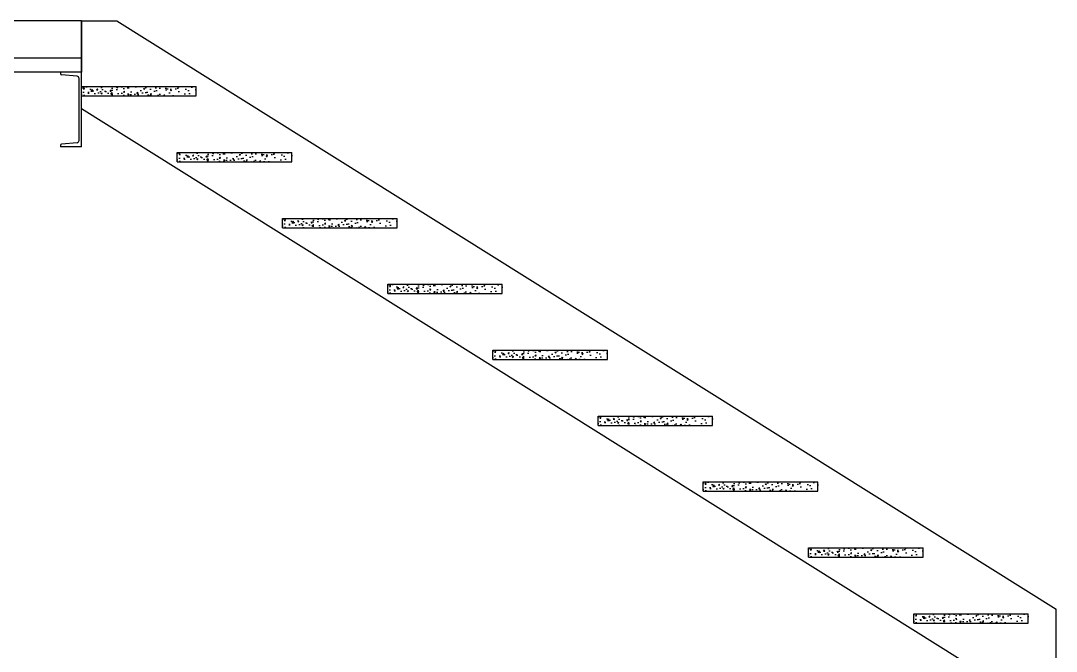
# Model space of a CAD drawing. Header units: millimetres. Extents: x -83614 to 248318, y 36678 to 90681.
# Drawn here: x 228792 to 231605, y 60783 to 62497 of the extents above; entities that cross this region are included whole.
import ezdxf

# ---------------------------------------------------------------- set-up
doc = ezdxf.new("R2010")
doc.units = ezdxf.units.MM
for name, color, linetype in [('LAYER131A', 131, 'Continuous'), ('Struc_Section_Conc', 71, 'Continuous'), ('Struc_Section_Steel', 11, 'Continuous')]:
    doc.layers.add(name, color=color, linetype=linetype)

msp = doc.modelspace()

# ---------------------------------------------------------------- hatches: boundary and pattern name
at = {"layer": 'LAYER131A', "ltscale": 2}
h = msp.add_hatch(dxfattribs=at)
h.set_pattern_fill('AR-CONC', color=256, scale=5.08, style=0)
h.set_pattern_definition([(50, (219433.304, 62468.84), (36.43682, -3.18781), [3.81, -41.91]), (355, (219433.304, 62468.84), (-7.04857, 38.21136), [3.048, -33.528]), (100.4514, (219436.34, 62468.575), (29.38828, 35.02353), [3.238, -35.61802]), (46.1842, (219433.304, 62479), (54.21585, -8.40837), [5.715, -62.865]), (96.6356, (219437.82, 62478.3), (47.48087, 49.4852), [4.857, -53.42702]), (351.1842, (219433.304, 62479), (47.48083, 49.48522), [4.572, -50.292]), (21, (219438.384, 62476.46), (30.32288, -20.45304), [3.81, -41.91]), (326, (219438.384, 62476.46), (12.36042, 36.83762), [3.048, -33.528]), (71.4514, (219440.91, 62474.757), (42.68331, 16.38455), [3.238, -35.61802]), (37.5, (219433.304, 62468.841), (0.61772, 16.911008), [0, -33.1216, 0, -34.036, 0, -33.655]), (7.5, (219433.304, 62468.841), (13.363933, 20.036115), [0, -19.4056, 0, -32.3596, 0, -12.827]), (327.5, (219421.976, 62468.841), (27.11818, -1.145787), [0, -12.7, 0, -39.624, 0, -52.578]), (317.5, (219416.896, 62468.84), (29.62586, 5.085333), [0, -16.51, 0, -26.3144, 0, -37.338])])
h.paths.add_polyline_path([(229268.59198, 62317.60032), (228957.44198, 62317.60032), (228957.44198, 62292.20032), (229268.59198, 62292.20032)])
h = msp.add_hatch(dxfattribs=at)
h.set_pattern_fill('AR-CONC', color=256, scale=5.08, style=0)
h.set_pattern_definition([(50, (219693.654, 62289.77), (36.43682, -3.18781), [3.81, -41.91]), (355, (219693.654, 62289.77), (-7.04857, 38.21136), [3.048, -33.528]), (100.4514, (219696.69, 62289.505), (29.38828, 35.02353), [3.238, -35.61802]), (46.1842, (219693.654, 62299.93), (54.21585, -8.40837), [5.715, -62.865]), (96.6356, (219698.17, 62299.23), (47.48087, 49.4852), [4.857, -53.42702]), (351.1842, (219693.654, 62299.93), (47.48083, 49.48522), [4.572, -50.292]), (21, (219698.734, 62297.39), (30.32288, -20.45304), [3.81, -41.91]), (326, (219698.734, 62297.39), (12.36042, 36.83762), [3.048, -33.528]), (71.4514, (219701.26, 62295.687), (42.68331, 16.38455), [3.238, -35.61802]), (37.5, (219693.654, 62289.771), (0.61772, 16.911008), [0, -33.1216, 0, -34.036, 0, -33.655]), (7.5, (219693.654, 62289.771), (13.363933, 20.036115), [0, -19.4056, 0, -32.3596, 0, -12.827]), (327.5, (219682.326, 62289.771), (27.11818, -1.145787), [0, -12.7, 0, -39.624, 0, -52.578]), (317.5, (219677.246, 62289.77), (29.62586, 5.085333), [0, -16.51, 0, -26.3144, 0, -37.338])])
h.paths.add_polyline_path([(229528.94198, 62138.53032), (229217.79198, 62138.53032), (229217.79198, 62113.13032), (229528.94198, 62113.13032)])
h = msp.add_hatch(dxfattribs=at)
h.set_pattern_fill('AR-CONC', color=256, scale=5.08, style=0)
h.set_pattern_definition([(50, (219979.404, 62110.7), (36.43682, -3.18781), [3.81, -41.91]), (355, (219979.404, 62110.7), (-7.04857, 38.21136), [3.048, -33.528]), (100.4514, (219982.44, 62110.435), (29.38828, 35.02353), [3.238, -35.61802]), (46.1842, (219979.404, 62120.86), (54.21585, -8.40837), [5.715, -62.865]), (96.6356, (219983.92, 62120.16), (47.48087, 49.4852), [4.857, -53.42702]), (351.1842, (219979.404, 62120.86), (47.48083, 49.48522), [4.572, -50.292]), (21, (219984.484, 62118.32), (30.32288, -20.45304), [3.81, -41.91]), (326, (219984.484, 62118.32), (12.36042, 36.83762), [3.048, -33.528]), (71.4514, (219987.01, 62116.617), (42.68331, 16.38455), [3.238, -35.61802]), (37.5, (219979.404, 62110.701), (0.61772, 16.911008), [0, -33.1216, 0, -34.036, 0, -33.655]), (7.5, (219979.404, 62110.701), (13.363933, 20.036115), [0, -19.4056, 0, -32.3596, 0, -12.827]), (327.5, (219968.076, 62110.701), (27.11818, -1.145787), [0, -12.7, 0, -39.624, 0, -52.578]), (317.5, (219962.996, 62110.7), (29.62586, 5.085333), [0, -16.51, 0, -26.3144, 0, -37.338])])
h.paths.add_polyline_path([(229814.69198, 61959.46032), (229503.54198, 61959.46032), (229503.54198, 61934.06032), (229814.69198, 61934.06032)])
h = msp.add_hatch(dxfattribs=at)
h.set_pattern_fill('AR-CONC', color=256, scale=5.08, style=0)
h.set_pattern_definition([(50, (220265.154, 61931.63), (36.43682, -3.18781), [3.81, -41.91]), (355, (220265.154, 61931.63), (-7.04857, 38.21136), [3.048, -33.528]), (100.4514, (220268.19, 61931.365), (29.38828, 35.02353), [3.238, -35.61802]), (46.1842, (220265.154, 61941.79), (54.21585, -8.40837), [5.715, -62.865]), (96.6356, (220269.67, 61941.09), (47.48087, 49.4852), [4.857, -53.42702]), (351.1842, (220265.154, 61941.79), (47.48083, 49.48522), [4.572, -50.292]), (21, (220270.234, 61939.25), (30.32288, -20.45304), [3.81, -41.91]), (326, (220270.234, 61939.25), (12.36042, 36.83762), [3.048, -33.528]), (71.4514, (220272.76, 61937.547), (42.68331, 16.38455), [3.238, -35.61802]), (37.5, (220265.154, 61931.631), (0.61772, 16.911008), [0, -33.1216, 0, -34.036, 0, -33.655]), (7.5, (220265.154, 61931.631), (13.363933, 20.036115), [0, -19.4056, 0, -32.3596, 0, -12.827]), (327.5, (220253.826, 61931.631), (27.11818, -1.145787), [0, -12.7, 0, -39.624, 0, -52.578]), (317.5, (220248.746, 61931.63), (29.62586, 5.085333), [0, -16.51, 0, -26.3144, 0, -37.338])])
h.paths.add_polyline_path([(230100.44198, 61780.39032), (229789.29198, 61780.39032), (229789.29198, 61754.99032), (230100.44198, 61754.99032)])
h = msp.add_hatch(dxfattribs=at)
h.set_pattern_fill('AR-CONC', color=256, scale=5.08, style=0)
h.set_pattern_definition([(50, (220550.904, 61752.56), (36.43682, -3.18781), [3.81, -41.91]), (355, (220550.904, 61752.56), (-7.04857, 38.21136), [3.048, -33.528]), (100.4514, (220553.94, 61752.295), (29.38828, 35.02353), [3.238, -35.61802]), (46.1842, (220550.904, 61762.72), (54.21585, -8.40837), [5.715, -62.865]), (96.6356, (220555.42, 61762.02), (47.48087, 49.4852), [4.857, -53.42702]), (351.1842, (220550.904, 61762.72), (47.48083, 49.48522), [4.572, -50.292]), (21, (220555.984, 61760.18), (30.32288, -20.45304), [3.81, -41.91]), (326, (220555.984, 61760.18), (12.36042, 36.83762), [3.048, -33.528]), (71.4514, (220558.51, 61758.477), (42.68331, 16.38455), [3.238, -35.61802]), (37.5, (220550.904, 61752.561), (0.61772, 16.911008), [0, -33.1216, 0, -34.036, 0, -33.655]), (7.5, (220550.904, 61752.561), (13.363933, 20.036115), [0, -19.4056, 0, -32.3596, 0, -12.827]), (327.5, (220539.576, 61752.561), (27.11818, -1.145787), [0, -12.7, 0, -39.624, 0, -52.578]), (317.5, (220534.496, 61752.56), (29.62586, 5.085333), [0, -16.51, 0, -26.3144, 0, -37.338])])
h.paths.add_polyline_path([(230386.19198, 61601.32032), (230075.04198, 61601.32032), (230075.04198, 61575.92032), (230386.19198, 61575.92032)])
h = msp.add_hatch(dxfattribs=at)
h.set_pattern_fill('AR-CONC', color=256, scale=5.08, style=0)
h.set_pattern_definition([(50, (220836.654, 61573.49), (36.43682, -3.18781), [3.81, -41.91]), (355, (220836.654, 61573.49), (-7.04857, 38.21136), [3.048, -33.528]), (100.4514, (220839.69, 61573.225), (29.38828, 35.02353), [3.238, -35.61802]), (46.1842, (220836.654, 61583.65), (54.21585, -8.40837), [5.715, -62.865]), (96.6356, (220841.17, 61582.95), (47.48087, 49.4852), [4.857, -53.42702]), (351.1842, (220836.654, 61583.65), (47.48083, 49.48522), [4.572, -50.292]), (21, (220841.734, 61581.11), (30.32288, -20.45304), [3.81, -41.91]), (326, (220841.734, 61581.11), (12.36042, 36.83762), [3.048, -33.528]), (71.4514, (220844.26, 61579.407), (42.68331, 16.38455), [3.238, -35.61802]), (37.5, (220836.654, 61573.491), (0.61772, 16.911008), [0, -33.1216, 0, -34.036, 0, -33.655]), (7.5, (220836.654, 61573.491), (13.363933, 20.036115), [0, -19.4056, 0, -32.3596, 0, -12.827]), (327.5, (220825.326, 61573.491), (27.11818, -1.145787), [0, -12.7, 0, -39.624, 0, -52.578]), (317.5, (220820.246, 61573.49), (29.62586, 5.085333), [0, -16.51, 0, -26.3144, 0, -37.338])])
h.paths.add_polyline_path([(230671.94198, 61422.25032), (230360.79198, 61422.25032), (230360.79198, 61396.85032), (230671.94198, 61396.85032)])
h = msp.add_hatch(dxfattribs=at)
h.set_pattern_fill('AR-CONC', color=256, scale=5.08, style=0)
h.set_pattern_definition([(50, (221122.404, 61394.42), (36.43682, -3.18781), [3.81, -41.91]), (355, (221122.404, 61394.42), (-7.04857, 38.21136), [3.048, -33.528]), (100.4514, (221125.44, 61394.155), (29.38828, 35.02353), [3.238, -35.61802]), (46.1842, (221122.404, 61404.58), (54.21585, -8.40837), [5.715, -62.865]), (96.6356, (221126.92, 61403.88), (47.48087, 49.4852), [4.857, -53.42702]), (351.1842, (221122.404, 61404.58), (47.48083, 49.48522), [4.572, -50.292]), (21, (221127.484, 61402.04), (30.32288, -20.45304), [3.81, -41.91]), (326, (221127.484, 61402.04), (12.36042, 36.83762), [3.048, -33.528]), (71.4514, (221130.01, 61400.337), (42.68331, 16.38455), [3.238, -35.61802]), (37.5, (221122.404, 61394.421), (0.61772, 16.911008), [0, -33.1216, 0, -34.036, 0, -33.655]), (7.5, (221122.404, 61394.421), (13.363933, 20.036115), [0, -19.4056, 0, -32.3596, 0, -12.827]), (327.5, (221111.076, 61394.421), (27.11818, -1.145787), [0, -12.7, 0, -39.624, 0, -52.578]), (317.5, (221105.996, 61394.42), (29.62586, 5.085333), [0, -16.51, 0, -26.3144, 0, -37.338])])
h.paths.add_polyline_path([(230957.69198, 61243.18032), (230646.54198, 61243.18032), (230646.54198, 61217.78032), (230957.69198, 61217.78032)])
h = msp.add_hatch(dxfattribs=at)
h.set_pattern_fill('AR-CONC', color=256, scale=5.08, style=0)
h.set_pattern_definition([(50, (221408.154, 61215.35), (36.43682, -3.18781), [3.81, -41.91]), (355, (221408.154, 61215.35), (-7.04857, 38.21136), [3.048, -33.528]), (100.4514, (221411.19, 61215.085), (29.38828, 35.02353), [3.238, -35.61802]), (46.1842, (221408.154, 61225.51), (54.21585, -8.40837), [5.715, -62.865]), (96.6356, (221412.67, 61224.81), (47.48087, 49.4852), [4.857, -53.42702]), (351.1842, (221408.154, 61225.51), (47.48083, 49.48522), [4.572, -50.292]), (21, (221413.234, 61222.97), (30.32288, -20.45304), [3.81, -41.91]), (326, (221413.234, 61222.97), (12.36042, 36.83762), [3.048, -33.528]), (71.4514, (221415.76, 61221.267), (42.68331, 16.38455), [3.238, -35.61802]), (37.5, (221408.154, 61215.351), (0.61772, 16.911008), [0, -33.1216, 0, -34.036, 0, -33.655]), (7.5, (221408.154, 61215.351), (13.363933, 20.036115), [0, -19.4056, 0, -32.3596, 0, -12.827]), (327.5, (221396.826, 61215.351), (27.11818, -1.145787), [0, -12.7, 0, -39.624, 0, -52.578]), (317.5, (221391.746, 61215.35), (29.62586, 5.085333), [0, -16.51, 0, -26.3144, 0, -37.338])])
h.paths.add_polyline_path([(231243.44198, 61064.11032), (230932.29198, 61064.11032), (230932.29198, 61038.71032), (231243.44198, 61038.71032)])
h = msp.add_hatch(dxfattribs=at)
h.set_pattern_fill('AR-CONC', color=256, scale=5.08, style=0)
h.set_pattern_definition([(50, (221693.904, 61036.28), (36.43682, -3.18781), [3.81, -41.91]), (355, (221693.904, 61036.28), (-7.04857, 38.21136), [3.048, -33.528]), (100.4514, (221696.94, 61036.015), (29.38828, 35.02353), [3.238, -35.61802]), (46.1842, (221693.904, 61046.44), (54.21585, -8.40837), [5.715, -62.865]), (96.6356, (221698.42, 61045.74), (47.48087, 49.4852), [4.857, -53.42702]), (351.1842, (221693.904, 61046.44), (47.48083, 49.48522), [4.572, -50.292]), (21, (221698.984, 61043.9), (30.32288, -20.45304), [3.81, -41.91]), (326, (221698.984, 61043.9), (12.36042, 36.83762), [3.048, -33.528]), (71.4514, (221701.51, 61042.197), (42.68331, 16.38455), [3.238, -35.61802]), (37.5, (221693.904, 61036.281), (0.61772, 16.911008), [0, -33.1216, 0, -34.036, 0, -33.655]), (7.5, (221693.904, 61036.281), (13.363933, 20.036115), [0, -19.4056, 0, -32.3596, 0, -12.827]), (327.5, (221682.576, 61036.281), (27.11818, -1.145787), [0, -12.7, 0, -39.624, 0, -52.578]), (317.5, (221677.496, 61036.28), (29.62586, 5.085333), [0, -16.51, 0, -26.3144, 0, -37.338])])
h.paths.add_polyline_path([(231529.19198, 60885.04032), (231218.04198, 60885.04032), (231218.04198, 60859.64032), (231529.19198, 60859.64032)])

# ---------------------------------------------------------------- linework, layer by layer
at = {"layer": 'LAYER131A'}
for p, q in [((228957.44198, 62317.60032), (229268.59198, 62317.60032)), ((229268.59198, 62292.20032), (229268.59198, 62317.60032)), ((228957.44198, 62292.20032), (229268.59198, 62292.20032)), ((229217.79198, 62138.53032), (229528.94198, 62138.53032)), ((229217.79198, 62113.13032), (229217.79198, 62138.53032)), ((229217.79198, 62113.13032), (229528.94198, 62113.13032)), ((229528.94198, 62113.13032), (229528.94198, 62138.53032)), ((229503.54198, 61959.46032), (229814.69198, 61959.46032)), ((229503.54198, 61934.06032), (229503.54198, 61959.46032)), ((229814.69198, 61934.06032), (229814.69198, 61959.46032)), ((229503.54198, 61934.06032), (229814.69198, 61934.06032)), ((229789.29198, 61780.39032), (230100.44198, 61780.39032)), ((229789.29198, 61780.39032), (230075.04198, 61780.39032)), ((229789.29198, 61754.99032), (229789.29198, 61780.39032)), ((230100.44198, 61754.99032), (230100.44198, 61780.39032)), ((229789.29198, 61754.99032), (230100.44198, 61754.99032)), ((230075.04198, 61601.32032), (230386.19198, 61601.32032)), ((230075.04198, 61575.92032), (230075.04198, 61601.32032)), ((230386.19198, 61575.92032), (230386.19198, 61601.32032)), ((230075.04198, 61575.92032), (230386.19198, 61575.92032)), ((230360.79198, 61422.25032), (230671.94198, 61422.25032)), ((230360.79198, 61396.85032), (230360.79198, 61422.25032)), ((230671.94198, 61396.85032), (230671.94198, 61422.25032)), ((230360.79198, 61396.85032), (230671.94198, 61396.85032)), ((230646.54198, 61243.18032), (230957.69198, 61243.18032)), ((230646.54198, 61217.78032), (230646.54198, 61243.18032)), ((230957.69198, 61217.78032), (230957.69198, 61243.18032)), ((230646.54198, 61217.78032), (230957.69198, 61217.78032)), ((230932.29198, 61064.11032), (231243.44198, 61064.11032)), ((230932.29198, 61038.71032), (230932.29198, 61064.11032)), ((231243.44198, 61038.71032), (231243.44198, 61064.11032)), ((230932.29198, 61038.71032), (231243.44198, 61038.71032)), ((231218.04198, 60885.04032), (231529.19198, 60885.04032)), ((231218.04198, 60859.64032), (231218.04198, 60885.04032)), ((231529.19198, 60859.64032), (231529.19198, 60885.04032)), ((231218.04198, 60859.64032), (231529.19198, 60859.64032))]:
    msp.add_line(p, q, dxfattribs=at)
at = {"layer": 'Struc_Section_Conc', "ltscale": 2}
for p, q in [((228957.44198, 62496.67032), (226036.44198, 62496.67032)), ((228957.44198, 62496.67032), (228957.44198, 62356.97032)), ((228957.44198, 62356.97032), (226036.44198, 62356.97032))]:
    msp.add_line(p, q, dxfattribs=at)
at = {"layer": 'Struc_Section_Conc', "ltscale": 20}
msp.add_line((228957.44198, 62395.07032), (226036.44198, 62395.07032), dxfattribs=at)
at = {"layer": 'Struc_Section_Steel', "ltscale": 2}
for p, q in [((228957.44198, 62496.67032), (229053.10799, 62496.67032)), ((228957.44198, 62153.77032), (228957.44198, 62496.67032)), ((229053.10799, 62496.67032), (231605.39198, 60897.23902)), ((228957.44198, 62356.97032), (228900.29198, 62356.97032)), ((228900.29198, 62356.97032), (228900.29198, 62352.57688)), ((228945.29542, 62345.73024), (228903.19026, 62349.41397)), ((228951.09198, 62171.33624), (228951.09198, 62339.40441)), ((228957.44198, 62257.64962), (231433.52598, 60705.97032)), ((228900.29198, 62158.16376), (228900.29198, 62153.77032)), ((228957.44198, 62153.77032), (228900.29198, 62153.77032)), ((228945.29542, 62165.0104), (228903.19026, 62161.32668)), ((231605.39198, 60705.97032), (231605.39198, 60897.23902))]:
    msp.add_line(p, q, dxfattribs=at)
for centre, radius, start, end in [((228903.46698, 62352.57688), 3.175, 180, 265), ((228944.74198, 62339.40441), 6.35, 0, 85), ((228944.74198, 62171.33624), 6.35, 275, 0), ((228903.46698, 62158.16376), 3.175, 95, 180)]:
    msp.add_arc(centre, radius, start, end, dxfattribs=at)

doc.saveas('drawing.dxf')
